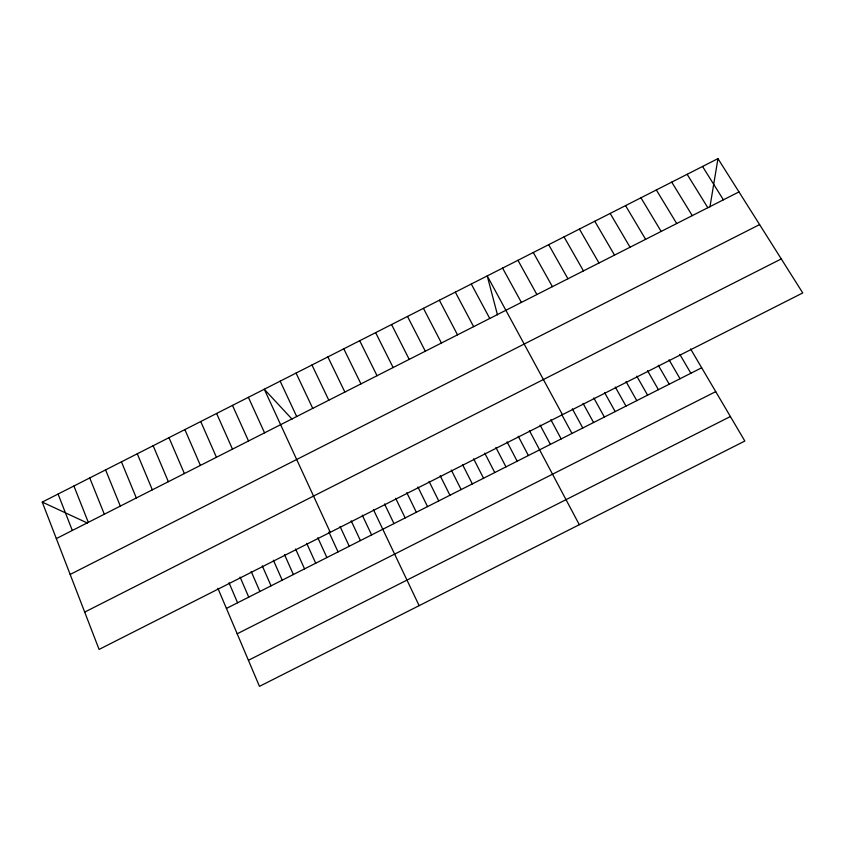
<?xml version="1.0" encoding="UTF-8"?>
<svg xmlns="http://www.w3.org/2000/svg" width="845" height="845" viewBox="0 0 845 845"><rect width="100%" height="100%" fill="white"/><g stroke="black" fill="none" stroke-linecap="round" stroke-linejoin="round"><path stroke-width="1.27" d="M709.937 206.94L717.965 158.638L42.25 502.088L99.087 649.414L802.75 292.94L717.965 158.638M56.33 538.592L738.974 191.91M70.167 574.442L759.592 224.59M84.69 612.107L781.276 258.929M226.428 608.432L701.677 367.776M237.181 633.792L715.726 391.626M248.419 660.294L730.386 416.532M42.25 502.088L87.468 523.066M292.064 419.162L264.274 389.239L330.247 532.308M702.544 166.465L723.394 199.821M687.143 174.302L707.825 207.722M671.733 182.129L692.266 215.633M656.333 189.956L676.708 223.534M640.943 197.783L661.16 231.435M625.553 205.61L645.601 239.325M690.566 348.9L744.825 441.037L259.468 686.362L217.915 588.352M610.164 213.426L630.064 247.226M679.803 354.351L690.861 373.258M594.785 221.242L614.526 255.116M669.039 359.801L680.045 378.74M658.287 365.251L669.229 384.211M579.406 229.058L598.989 263.006M647.534 370.701L658.413 389.693M564.037 236.875L583.451 270.886M636.781 376.152L647.597 395.164M548.669 244.68L567.924 278.776M626.029 381.591L636.792 400.636M615.287 387.042L625.987 406.107M533.301 252.497L552.408 286.656M604.534 392.481L615.181 411.578M517.943 260.302L536.892 294.535M593.792 397.932L604.376 417.05M583.05 403.371L593.581 422.521M502.585 268.108L521.376 302.415M572.318 408.811L582.775 427.992M562.443 414.684L487.238 275.903L497.462 314.847M561.576 414.251L571.98 433.453M550.845 419.69L561.186 438.925M471.278 284.015L489.751 318.48M540.113 425.119L550.401 444.385M529.382 430.559L579.3 524.703M455.328 292.127L473.633 326.666M518.228 436.21L528.389 455.529M439.379 300.228L457.525 334.852M507.074 441.861L517.172 461.201M495.92 447.512L505.965 466.884M423.44 308.34L441.417 343.028M484.776 453.152L494.758 472.556M407.501 316.442L425.31 351.203M473.622 458.803L483.541 478.238M391.562 324.533L409.212 359.378M462.479 464.454L472.344 483.91M451.336 470.095L461.138 489.582M375.634 332.634L393.126 367.554M440.203 475.735L449.941 495.254M359.706 340.725L377.039 375.719M429.059 481.375L438.735 500.927M417.926 487.016L427.538 506.599M343.788 348.816L360.952 383.894M406.794 492.656L416.353 512.26M327.881 356.907L344.876 392.059M395.671 498.296L405.156 517.932M384.538 503.937L393.971 523.594M311.963 364.987L328.811 400.213M373.416 509.567L419.141 605.664M296.067 373.078L312.734 408.378M362.294 515.207L371.599 534.917M351.171 520.837L360.414 540.578M280.16 381.158L296.679 416.532M340.049 526.467L349.238 546.24M328.937 532.107L338.063 551.901M317.826 537.737L326.888 557.563M248.377 397.308L264.569 432.841M306.714 543.367L315.713 563.214M232.491 405.389L248.514 440.995M295.602 548.986L304.549 568.875M284.501 554.616L293.384 574.526M216.616 413.458L232.481 449.139M273.4 560.246L282.219 580.188M200.74 421.528L216.436 457.282M262.288 565.865L271.055 585.838M251.197 571.484L259.89 591.489M184.865 429.598L200.402 465.426M240.096 577.114L248.736 597.14M169 437.657L184.379 473.57M229.006 582.733L237.582 602.781M153.146 445.716L168.356 481.703M137.281 453.776L152.343 489.836M121.437 461.835L136.33 497.969M105.583 469.894L120.317 506.102M89.75 477.943L104.315 514.225M73.906 485.991L88.313 522.358M58.073 494.04L72.321 530.48"/></g></svg>
